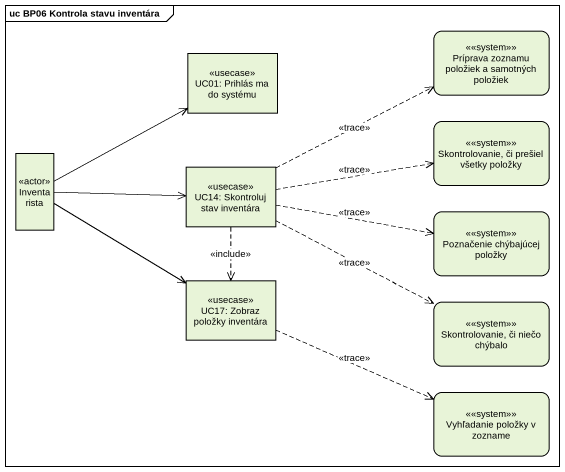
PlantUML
@startuml
mainframe uc BP06 Kontrola stavu inventára
hide empty description
state "UC01: Prihlás ma do systému" as UC01_Prihlás_ma_do_systému <<usecase>>
state "Príprava zoznamu položiek a samotných položiek" as Príprava_zoznamu_položiek_a <<system>>
state "Skontrolovanie, či prešiel všetky položky" as Skontrolovanie_či_prešiel <<system>>
state Inventarista <<actor>>
state "UC14: Skontroluj stav inventára" as UC14_Skontroluj_stav <<usecase>>
state "Poznačenie chýbajúcej položky" as Poznačenie_chýbajúcej <<system>>
state "UC17: Zobraz položky inventára" as UC17_Zobraz_položky <<usecase>>
state "Skontrolovanie, či niečo chýbalo" as Skontrolovanie_či_niečo <<system>>
state "Vyhľadanie položky v zozname" as Vyhľadanie_položky_v_zozname <<system>>
Inventarista -right-> UC01_Prihlás_ma_do_systému
Inventarista -right-> UC14_Skontroluj_stav
Inventarista --> UC17_Zobraz_položky
UC14_Skontroluj_stav -right[dashed]-> Príprava_zoznamu_položiek_a : <<trace>>
UC14_Skontroluj_stav -right[dashed]-> Skontrolovanie_či_prešiel : <<trace>>
UC14_Skontroluj_stav -right[dashed]-> Poznačenie_chýbajúcej : <<trace>>
UC14_Skontroluj_stav -[dashed]-> UC17_Zobraz_položky : <<include>>
UC14_Skontroluj_stav -right[dashed]-> Skontrolovanie_či_niečo : <<trace>>
UC17_Zobraz_položky -right[dashed]-> Vyhľadanie_položky_v_zozname : <<trace>>
@enduml
